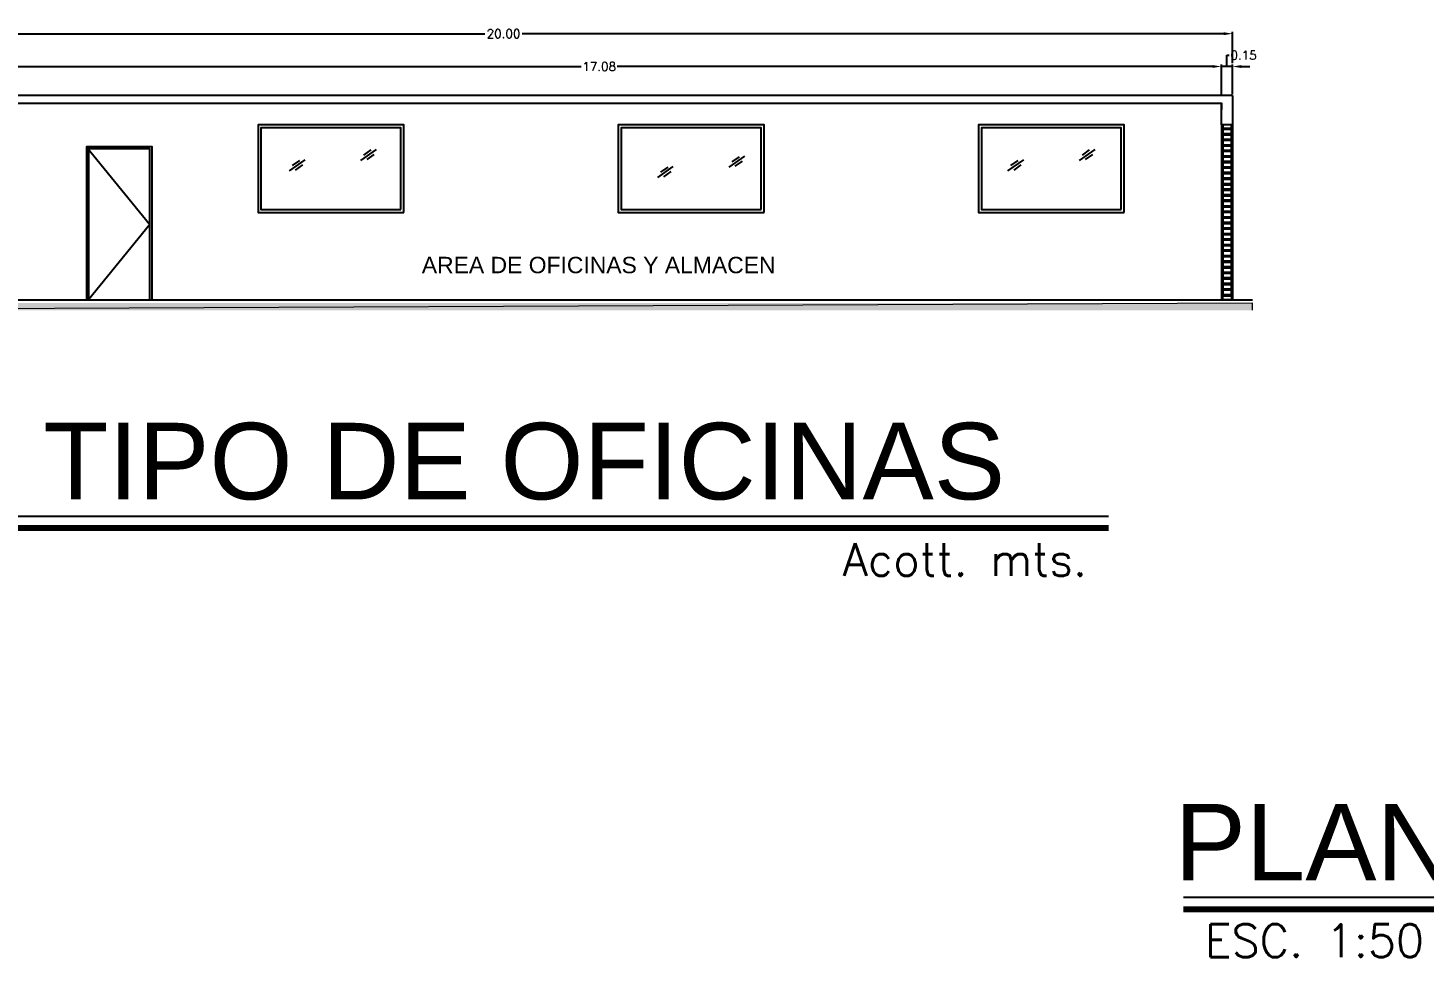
# Model space of a CAD drawing. Header units: millimetres. Extents: x -3 to 3438, y -2371 to 140.
# Drawn here: x 1189.02 to 1236.92, y -54.74 to -22.87 of the extents above; entities that cross this region are included whole.
import ezdxf

# ---------------------------------------------------------------- set-up
doc = ezdxf.new("R2010")
doc.units = ezdxf.units.MM
doc.linetypes.add('HIDDEN', pattern=[9.525, 6.35, -3.175])
doc.layers.get('0').update_dxf_attribs({"color": 3})
for name, color, linetype in [('1- 2', 223, 'Continuous'), ('1- muro 1', 8, 'Continuous'), ('1- muro de carga', 5, 'Continuous'), ('1- proy', 2, 'HIDDEN'), ('1- tex', 81, 'Continuous'), ('8', 8, 'Continuous'), ('dim-75', 2, 'Continuous'), ('proy ante', 7, 'Continuous'), ('PUERTAS', 2, 'Continuous'), ('Ventana', 140, 'Continuous')]:
    doc.layers.add(name, color=color, linetype=linetype)
doc.styles.add('ALA', font='arial.ttf')
doc.styles.add('ROMANT', font='arial.ttf', dxfattribs={"height": 22})
doc.styles.add('TEXTOS', font='romans.shx')
doc.dimstyles.new('DIM-75P', dxfattribs={"dimtxt": 0.3, "dimasz": 0.3, "dimexe": 0.0675, "dimexo": 0.0468, "dimgap": 0.0375, "dimtad": 0, "dimtih": 1, "dimtoh": 1, "dimzin": 0, "dimdsep": 46, "dimtxsty": 'TEXTOS', "dimcen": 0.3, "dimclrd": 1, "dimclre": 1, "dimclrt": 2, "dimadec": 0, "dimazin": 0, "dimtfac": 1, "dimtmove": 1, "dimatfit": 3, "dimldrblk": 'flecha', "dimfxl": 0.045, "dimtolj": 1, "dimtzin": 0, "dimlwd": -1, "dimlwe": -1, "dimarcsym": 0})

# ---------------------------------------------------------------- blocks, each defined once
blk = doc.blocks.new('*D121')
at = {"layer": 'Defpoints', "color": 0, "transparency": 16777216}
for p in [(1180.327, -23.064), (1180.327, -24.123), (1230.351, -24.123)]:
    blk.add_point(p, dxfattribs=at)
at = {"layer": 'dim-75', "color": 1, "transparency": 16777216}
for p, q in [((1180.327, -24.076), (1180.327, -22.996)), ((1180.627, -23.064), (1204.701, -23.064)), ((1230.051, -23.064), (1205.976, -23.064)), ((1230.351, -24.076), (1230.351, -22.996))]:
    blk.add_line(p, q, dxfattribs=at)
for points in [[(1180.627, -23.014), (1180.627, -23.114), (1180.327, -23.064)], [(1230.051, -23.014), (1230.051, -23.114), (1230.351, -23.064)]]:
    blk.add_solid(points, dxfattribs=at)
at = {"layer": 'dim-75', "color": 2, "transparency": 16777216, "insert": (1205.339, -23.064), "char_height": 0.3, "attachment_point": 5, "style": 'TEXTOS'}
blk.add_mtext('\\A1;20.00', dxfattribs=at)
blk = doc.blocks.new('flecha')
at = {"ltscale": 6}
for points in [[(-0.02, 0.03), (-0.11, 0.13), (-0.12, 0.05), (-0.12, 0.21)], [(-0.02, -0.03), (-0.11, -0.13), (-0.12, -0.05), (-0.12, -0.21)]]:
    blk.add_hatch(color=256, dxfattribs=at).paths.add_polyline_path(points)
for p, q in [((0.01, -0.02), (-0.14, 0.24)), ((0.01, 0.02), (-0.14, -0.24)), ((-0.13, 0.24), (-0.13, 0.03)), ((-0.13, 0.03), (-0.1, 0.12)), ((0, 0), (-0.1, 0.12)), ((0, 0), (-0.1, -0.12)), ((-0.13, -0.02), (-0.13, -0.24)), ((-0.13, -0.02), (-0.1, -0.12))]:
    blk.add_line(p, q, dxfattribs=at)
for points in [[(-0.02, 0.03), (-0.11, 0.13), (-0.12, 0.05), (-0.12, 0.21)], [(-0.02, -0.03), (-0.11, -0.13), (-0.12, -0.05), (-0.12, -0.21)]]:
    blk.add_lwpolyline(points, close=True, dxfattribs=at)
blk = doc.blocks.new('*D124')
at = {"layer": 'Defpoints', "color": 0, "transparency": 16777216}
for p in [(1229.972, -24.19), (1229.972, -25.19), (1230.351, -25.19)]:
    blk.add_point(p, dxfattribs=at)
at = {"layer": 'dim-75', "color": 1, "transparency": 16777216}
for p, q in [((1230.161, -24.19), (1230.161, -23.804)), ((1230.161, -23.804), (1230.236, -23.804)), ((1229.672, -24.19), (1229.372, -24.19)), ((1229.972, -25.143), (1229.972, -24.123)), ((1230.351, -24.19), (1229.972, -24.19)), ((1230.351, -24.19), (1229.972, -24.19)), ((1230.351, -25.143), (1230.351, -24.123)), ((1230.651, -24.19), (1230.951, -24.19))]:
    blk.add_line(p, q, dxfattribs=at)
for points in [[(1229.672, -24.14), (1229.672, -24.24), (1229.972, -24.19)], [(1230.651, -24.14), (1230.651, -24.24), (1230.351, -24.19)]]:
    blk.add_solid(points, dxfattribs=at)
at = {"layer": 'dim-75', "color": 2, "transparency": 16777216, "insert": (1230.731, -23.804), "char_height": 0.3, "attachment_point": 5, "style": 'TEXTOS'}
blk.add_mtext('\\A1;0.15', dxfattribs=at)
blk = doc.blocks.new('*D125')
at = {"layer": 'Defpoints', "color": 0, "transparency": 16777216}
for p in [(1229.972, -24.19), (1187.27, -25.19), (1229.972, -25.19)]:
    blk.add_point(p, dxfattribs=at)
at = {"layer": 'dim-75', "color": 1, "transparency": 16777216}
for p, q in [((1187.27, -25.143), (1187.27, -24.123)), ((1187.57, -24.19), (1208.005, -24.19)), ((1229.672, -24.19), (1209.237, -24.19)), ((1229.972, -25.143), (1229.972, -24.123))]:
    blk.add_line(p, q, dxfattribs=at)
for points in [[(1187.57, -24.14), (1187.57, -24.24), (1187.27, -24.19)], [(1229.672, -24.14), (1229.672, -24.24), (1229.972, -24.19)]]:
    blk.add_solid(points, dxfattribs=at)
at = {"layer": 'dim-75', "color": 2, "transparency": 16777216, "insert": (1208.621, -24.19), "char_height": 0.3, "attachment_point": 5, "style": 'TEXTOS'}
blk.add_mtext('\\A1;17.08', dxfattribs=at)

msp = doc.modelspace()

# ---------------------------------------------------------------- hatches: boundary and pattern name
at = {"layer": 'proy ante', "true_color": 0xffffff}
for points in [[(1174.506, -32.299), (1174.506, -32.552), (1231.03, -32.299)], [(1174.506, -32.552), (1231.03, -32.299), (1231.03, -32.552)]]:
    msp.add_hatch(color=7, dxfattribs=at).paths.add_polyline_path(points)

# ---------------------------------------------------------------- linework, layer by layer
at = {"layer": '1- 2', "lineweight": 25}
for points in [[(1230.019, -26.193), (1230.019, -26.304), (1230.319, -26.304), (1230.319, -26.193), (1230.019, -26.193)], [(1230.066, -26.304), (1230.066, -26.351)], [(1230.066, -26.304), (1230.066, -26.351)], [(1230.272, -26.304), (1230.272, -26.351)], [(1230.272, -26.304), (1230.272, -26.351)], [(1230.019, -26.351), (1230.019, -26.493), (1230.319, -26.493), (1230.319, -26.351), (1230.019, -26.351)], [(1230.019, -26.541), (1230.019, -26.683), (1230.319, -26.683), (1230.319, -26.541), (1230.019, -26.541)], [(1230.019, -26.73), (1230.019, -26.873), (1230.319, -26.873), (1230.319, -26.73), (1230.019, -26.73)], [(1230.066, -26.493), (1230.066, -26.541)], [(1230.066, -26.683), (1230.066, -26.73)], [(1230.272, -26.493), (1230.272, -26.541)], [(1230.272, -26.683), (1230.272, -26.73)], [(1230.019, -26.92), (1230.019, -27.062), (1230.319, -27.062), (1230.319, -26.92), (1230.019, -26.92)], [(1230.019, -27.11), (1230.019, -27.252), (1230.319, -27.252), (1230.319, -27.11), (1230.019, -27.11)], [(1230.019, -27.299), (1230.019, -27.441), (1230.319, -27.441), (1230.319, -27.299), (1230.019, -27.299)], [(1230.066, -26.873), (1230.066, -26.92)], [(1230.066, -27.062), (1230.066, -27.11)], [(1230.066, -27.252), (1230.066, -27.299)], [(1230.272, -26.873), (1230.272, -26.92)], [(1230.272, -27.062), (1230.272, -27.11)], [(1230.272, -27.252), (1230.272, -27.299)], [(1230.019, -27.489), (1230.019, -27.631), (1230.319, -27.631), (1230.319, -27.489), (1230.019, -27.489)], [(1230.019, -27.678), (1230.019, -27.82), (1230.319, -27.82), (1230.319, -27.678), (1230.019, -27.678)], [(1230.066, -27.441), (1230.066, -27.489)], [(1230.066, -27.631), (1230.066, -27.678)], [(1230.272, -27.441), (1230.272, -27.489)], [(1230.272, -27.631), (1230.272, -27.678)], [(1230.019, -27.868), (1230.019, -28.01), (1230.319, -28.01), (1230.319, -27.868), (1230.019, -27.868)], [(1230.019, -28.065), (1230.019, -28.2), (1230.319, -28.2), (1230.319, -28.065), (1230.019, -28.065)], [(1230.019, -28.255), (1230.019, -28.389), (1230.319, -28.389), (1230.319, -28.255), (1230.019, -28.255)], [(1230.066, -27.82), (1230.066, -27.868)], [(1230.066, -28.01), (1230.066, -28.065)], [(1230.066, -28.2), (1230.066, -28.255)], [(1230.272, -27.82), (1230.272, -27.868)], [(1230.272, -28.01), (1230.272, -28.065)], [(1230.272, -28.2), (1230.272, -28.255)], [(1230.019, -28.444), (1230.019, -28.579), (1230.319, -28.579), (1230.319, -28.444), (1230.019, -28.444)], [(1230.019, -28.634), (1230.019, -28.768), (1230.319, -28.768), (1230.319, -28.634), (1230.019, -28.634)], [(1230.066, -28.389), (1230.066, -28.444)], [(1230.066, -28.579), (1230.066, -28.634)], [(1230.272, -28.389), (1230.272, -28.444)], [(1230.272, -28.579), (1230.272, -28.634)], [(1230.019, -28.824), (1230.019, -28.966), (1230.319, -28.966), (1230.319, -28.824), (1230.019, -28.824)], [(1230.019, -29.013), (1230.019, -29.155), (1230.319, -29.155), (1230.319, -29.013), (1230.019, -29.013)], [(1230.019, -29.203), (1230.019, -29.345), (1230.319, -29.345), (1230.319, -29.203), (1230.019, -29.203)], [(1230.066, -28.768), (1230.066, -28.824)], [(1230.066, -28.966), (1230.066, -29.013)], [(1230.066, -29.155), (1230.066, -29.203)], [(1230.272, -28.768), (1230.272, -28.824)], [(1230.272, -28.966), (1230.272, -29.013)], [(1230.272, -29.155), (1230.272, -29.203)], [(1230.019, -29.392), (1230.019, -29.534), (1230.319, -29.534), (1230.319, -29.392), (1230.019, -29.392)], [(1230.019, -29.582), (1230.019, -29.724), (1230.319, -29.724), (1230.319, -29.582), (1230.019, -29.582)], [(1230.066, -29.345), (1230.066, -29.392)], [(1230.066, -29.534), (1230.066, -29.582)], [(1230.272, -29.345), (1230.272, -29.392)], [(1230.272, -29.534), (1230.272, -29.582)], [(1230.019, -29.771), (1230.019, -29.914), (1230.319, -29.914), (1230.319, -29.771), (1230.019, -29.771)], [(1230.019, -29.961), (1230.019, -30.103), (1230.319, -30.103), (1230.319, -29.961), (1230.019, -29.961)], [(1230.019, -30.151), (1230.019, -30.293), (1230.319, -30.293), (1230.319, -30.151), (1230.019, -30.151)], [(1230.066, -29.724), (1230.066, -29.771)], [(1230.066, -29.914), (1230.066, -29.961)], [(1230.066, -30.103), (1230.066, -30.151)], [(1230.272, -29.724), (1230.272, -29.771)], [(1230.272, -29.914), (1230.272, -29.961)], [(1230.272, -30.103), (1230.272, -30.151)], [(1230.019, -30.34), (1230.019, -30.482), (1230.319, -30.482), (1230.319, -30.34), (1230.019, -30.34)], [(1230.019, -30.53), (1230.019, -30.672), (1230.319, -30.672), (1230.319, -30.53), (1230.019, -30.53)], [(1230.066, -30.293), (1230.066, -30.34)], [(1230.066, -30.482), (1230.066, -30.53)], [(1230.272, -30.293), (1230.272, -30.34)], [(1230.272, -30.482), (1230.272, -30.53)], [(1230.019, -30.719), (1230.019, -30.861), (1230.319, -30.861), (1230.319, -30.719), (1230.019, -30.719)], [(1230.019, -30.917), (1230.019, -31.051), (1230.319, -31.051), (1230.319, -30.917), (1230.019, -30.917)], [(1230.019, -31.106), (1230.019, -31.241), (1230.319, -31.241), (1230.319, -31.106), (1230.019, -31.106)], [(1230.066, -30.672), (1230.066, -30.719)], [(1230.066, -30.861), (1230.066, -30.917)], [(1230.066, -31.051), (1230.066, -31.106)], [(1230.272, -30.672), (1230.272, -30.719)], [(1230.272, -30.861), (1230.272, -30.917)], [(1230.272, -31.051), (1230.272, -31.106)], [(1230.019, -31.296), (1230.019, -31.43), (1230.319, -31.43), (1230.319, -31.296), (1230.019, -31.296)], [(1230.019, -31.486), (1230.019, -31.62), (1230.319, -31.62), (1230.319, -31.486), (1230.019, -31.486)], [(1230.066, -31.241), (1230.066, -31.296)], [(1230.066, -31.43), (1230.066, -31.486)], [(1230.272, -31.241), (1230.272, -31.296)], [(1230.272, -31.43), (1230.272, -31.486)], [(1230.019, -31.675), (1230.019, -31.817), (1230.319, -31.817), (1230.319, -31.675), (1230.019, -31.675)], [(1230.019, -31.865), (1230.019, -32.007), (1230.319, -32.007), (1230.319, -31.865), (1230.019, -31.865)], [(1230.019, -32.196), (1230.019, -32.054), (1230.319, -32.054), (1230.319, -32.196), (1230.019, -32.196)], [(1230.066, -31.62), (1230.066, -31.675)], [(1230.066, -31.817), (1230.066, -31.865)], [(1230.066, -32.007), (1230.066, -32.054)], [(1230.272, -31.62), (1230.272, -31.675)], [(1230.272, -31.817), (1230.272, -31.865)], [(1230.272, -32.007), (1230.272, -32.054)]]:
    msp.add_lwpolyline(points, dxfattribs=at)
at = {"layer": '1- muro 1', "lineweight": 25}
for points in [[(1230.351, -25.19), (1230.351, -32.196)], [(1229.979, -26.193), (1229.979, -32.196)]]:
    msp.add_lwpolyline(points, dxfattribs=at)
at = {"layer": '1- muro de carga', "lineweight": 25}
for points in [[(1230.351, -25.19), (1180.327, -25.19), (1180.327, -26.193), (1180.706, -26.193), (1180.706, -25.443), (1186.899, -25.443), (1186.899, -26.193), (1187.27, -26.193), (1187.27, -25.443), (1229.979, -25.443)], [(1230.351, -25.19), (1230.351, -26.193), (1229.979, -26.193), (1229.979, -25.443), (1229.979, -25.664)]]:
    msp.add_lwpolyline(points, dxfattribs=at)
at = {"layer": '1- proy'}
for p, q in [((1191.03, -26.944), (1193.202, -29.606)), ((1193.202, -29.606), (1191.101, -32.196))]:
    msp.add_line(p, q, dxfattribs=at)
at = {"layer": '8'}
for p, q in [((1174.348, -39.614), (1226.098, -39.614)), ((1228.667, -52.688), (1280.417, -52.688))]:
    msp.add_line(p, q, dxfattribs=at)
at = {"layer": '8', "const_width": 0.206}
for points in [[(1174.348, -40.025), (1226.098, -40.025)], [(1228.667, -53.099), (1280.417, -53.099)]]:
    msp.add_lwpolyline(points, dxfattribs=at)
at = {"layer": 'proy ante', "color": 7, "lineweight": 25, "true_color": 0xffffff}
msp.add_lwpolyline([(1174.506, -32.196), (1231.038, -32.196)], dxfattribs=at)
at = {"layer": 'proy ante', "lineweight": 0}
for points in [[(1174.506, -32.299), (1174.506, -32.552), (1231.03, -32.299)], [(1174.506, -32.552), (1231.03, -32.299), (1231.03, -32.552)]]:
    msp.add_lwpolyline(points, dxfattribs=at)
at = {"layer": 'PUERTAS', "lineweight": 25}
for points in [[(1193.281, -32.196), (1193.281, -26.944), (1191.03, -26.944), (1191.03, -32.196), (1193.281, -32.196)], [(1193.202, -32.196), (1193.202, -27.015), (1191.101, -27.015), (1191.101, -32.196)], [(1193.281, -26.944), (1193.281, -26.944)]]:
    msp.add_lwpolyline(points, dxfattribs=at)
at = {"layer": 'Ventana', "lineweight": 25}
for points in [[(1201.915, -29.195), (1201.915, -26.193), (1196.915, -26.193), (1196.915, -29.195), (1201.915, -29.195)], [(1201.812, -29.092), (1201.812, -26.288), (1197.009, -26.288), (1197.009, -29.092), (1201.812, -29.092)], [(1201.812, -26.288), (1201.812, -26.288)], [(1201.915, -26.193), (1201.915, -26.193)], [(1214.276, -29.195), (1214.276, -26.193), (1209.269, -26.193), (1209.269, -29.195), (1214.276, -29.195)], [(1214.174, -29.092), (1214.174, -26.288), (1209.371, -26.288), (1209.371, -29.092), (1214.174, -29.092)], [(1214.174, -26.288), (1214.174, -26.288)], [(1214.276, -26.193), (1214.276, -26.193)], [(1226.63, -29.195), (1226.63, -26.193), (1221.63, -26.193), (1221.63, -29.195), (1226.63, -29.195)], [(1226.536, -29.092), (1226.536, -26.288), (1221.733, -26.288), (1221.733, -29.092), (1226.536, -29.092)], [(1226.536, -26.288), (1226.536, -26.288)], [(1226.63, -26.193), (1226.63, -26.193)], [(1200.445, -27.41), (1200.983, -27.038)], [(1200.548, -27.228), (1200.801, -27.054)], [(1200.659, -27.378), (1200.904, -27.204)], [(1213.076, -27.647), (1213.621, -27.267)], [(1213.179, -27.457), (1213.431, -27.283)], [(1225.098, -27.41), (1225.635, -27.038)], [(1225.201, -27.228), (1225.446, -27.054)], [(1225.303, -27.378), (1225.556, -27.204)], [(1197.997, -27.773), (1198.534, -27.394)], [(1198.1, -27.591), (1198.344, -27.41)], [(1198.202, -27.741), (1198.455, -27.568)], [(1210.627, -28.002), (1211.164, -27.623)], [(1210.73, -27.82), (1210.983, -27.647)], [(1213.289, -27.607), (1213.542, -27.433)], [(1222.641, -27.773), (1223.186, -27.394)], [(1222.744, -27.591), (1222.997, -27.41)], [(1222.855, -27.741), (1223.1, -27.568)], [(1210.833, -27.97), (1211.085, -27.797)]]:
    msp.add_lwpolyline(points, dxfattribs=at)

# ---------------------------------------------------------------- texts
at = {"layer": '1- tex', "style": 'ALA'}
msp.add_text('AREA DE OFICINAS Y ALMACEN', height=0.5625, dxfattribs=at).set_placement((1202.534, -31.281))
at = {"layer": '8', "color": 5, "char_height": 2.625, "attachment_point": 9, "style": 'ROMANT'}
for s, insert in [('CORTE TIPO DE OFICINAS', (1222.548, -39.075)), ('PLANTA BAJA TIPO OFICINAS', (1280.727, -52.149))]:
    msp.add_mtext(s, dxfattribs=dict(at, insert=insert))
at = {"layer": '8', "color": 2, "char_height": 1.125, "width": 15.0999, "attachment_point": 2, "style": 'TEXTOS'}
for s, insert in [('Acott. mts.', (1221.167, -40.539)), ('ESC.^I1:50', (1233.163, -53.613))]:
    msp.add_mtext(s, dxfattribs=dict(at, insert=insert))

# ---------------------------------------------------------------- dimensions: what is measured, and where the dimension line sits
at = {"layer": 'dim-75'}
for base, p1, p2, text, picture, middle in [((1180.327, -23.064), (1230.351, -24.123), (1180.327, -24.123), '20.00', '*D121', (1205.339, -23.064)), ((1229.972, -24.19), (1230.351, -25.19), (1229.972, -25.19), '0.15', '*D124', (1230.274, -23.804)), ((1229.972, -24.19), (1187.27, -25.19), (1229.972, -25.19), '17.08', '*D125', (1208.621, -24.19))]:
    dim = msp.add_linear_dim(base=base, p1=p1, p2=p2, text=text, dimstyle='DIM-75P', dxfattribs=at)
    dim.commit()
    dim.dimension.update_dxf_attribs({"geometry": picture, "text_midpoint": middle})

doc.saveas('drawing.dxf')
